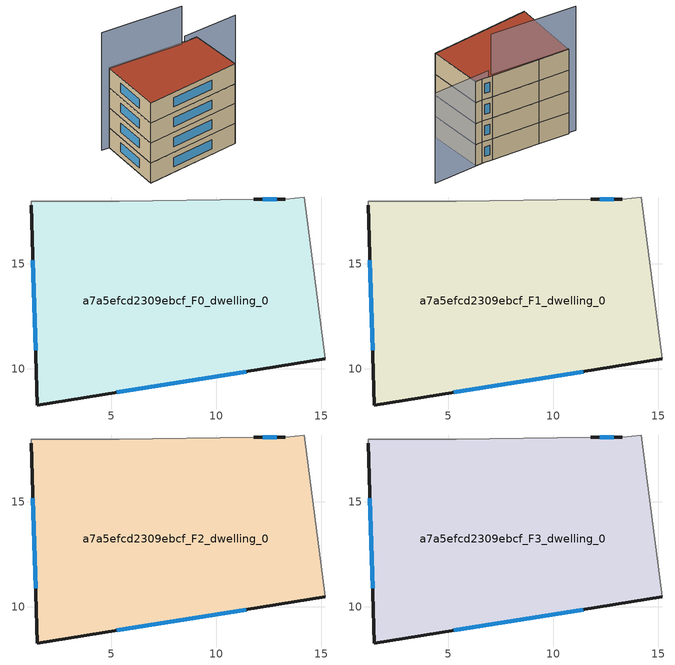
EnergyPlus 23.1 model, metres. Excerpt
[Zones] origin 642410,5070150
a7a5efcd2309ebcf_F0_dwelling_0
 floor ground (EU_floor_Construction): 15.2,10.48 14.2,18.18 13.3,18.08 11.8,18.08 5.39,17.99 1.19,17.99 1.19,17.79 1.49,8.28 z0
 wall outside (EU_wall_Construction): 15.2,10.48 1.49,8.28 1.19,17.79 / 11.8,18.08 13.3,18.08 z0:3
 wall adiabatic (EU_wall_Construction): 13.3,18.08 14.2,18.18 15.2,10.48 / 1.19,17.79 1.19,17.99 5.39,17.99 11.8,18.08 z0:3
 window (EU_Window_Construction): 11.42,9.87 5.26,8.88 / 1.4,10.9 1.27,15.17 / 12.21,18.08 12.88,18.08 z0.83:2.17
a7a5efcd2309ebcf_F1_dwelling_0
 floor to a7a5efcd2309ebcf_F0_dwelling_0 (EU_floor_Construction): 15.2,10.48 14.2,18.18 13.3,18.08 11.8,18.08 5.39,17.99 1.19,17.99 1.19,17.79 1.49,8.28 z3
 wall outside (EU_wall_Construction): 15.2,10.48 1.49,8.28 1.19,17.79 / 11.8,18.08 13.3,18.08 z3:6
 wall adiabatic (EU_wall_Construction): 13.3,18.08 14.2,18.18 15.2,10.48 / 1.19,17.79 1.19,17.99 5.39,17.99 11.8,18.08 z3:6
 window (EU_Window_Construction): 11.42,9.87 5.26,8.88 / 1.4,10.9 1.27,15.17 / 12.21,18.08 12.88,18.08 z3.83:5.17
a7a5efcd2309ebcf_F2_dwelling_0
 floor to a7a5efcd2309ebcf_F1_dwelling_0 (EU_floor_Construction): 15.2,10.48 14.2,18.18 13.3,18.08 11.8,18.08 5.39,17.99 1.19,17.99 1.19,17.79 1.49,8.28 z6
 wall outside (EU_wall_Construction): 15.2,10.48 1.49,8.28 1.19,17.79 / 11.8,18.08 13.3,18.08 z6:9
 wall adiabatic (EU_wall_Construction): 13.3,18.08 14.2,18.18 15.2,10.48 / 1.19,17.79 1.19,17.99 5.39,17.99 11.8,18.08 z6:9
 window (EU_Window_Construction): 11.42,9.87 5.26,8.88 / 1.4,10.9 1.27,15.17 / 12.21,18.08 12.88,18.08 z6.83:8.17
a7a5efcd2309ebcf_F3_dwelling_0
 floor to a7a5efcd2309ebcf_F2_dwelling_0 (EU_floor_Construction): 15.2,10.48 14.2,18.18 13.3,18.08 11.8,18.08 5.39,17.99 1.19,17.99 1.19,17.79 1.49,8.28 z9
 wall outside (EU_wall_Construction): 15.2,10.48 1.49,8.28 1.19,17.79 / 11.8,18.08 13.3,18.08 z9:12
 wall adiabatic (EU_wall_Construction): 13.3,18.08 14.2,18.18 15.2,10.48 / 1.19,17.79 1.19,17.99 5.39,17.99 11.8,18.08 z9:12
 window (EU_Window_Construction): 11.42,9.87 5.26,8.88 / 1.4,10.9 1.27,15.17 / 12.21,18.08 12.88,18.08 z9.83:11.17
 roof outside (EU_roof_Construction): 14.2,18.18 15.2,10.48 1.49,8.28 1.19,17.79 1.19,17.99 5.39,17.99 11.8,18.08 13.3,18.08 z12
shading: 11.8,17.78 0.09,17.79 z0:17.7; 20.24,18.81 12.39,17.99 z0:12.8
[Building]
EU S2 Campaign: North Axis=0; Terrain=City; Solar Distribution=FullExterior
[Site:Location]
Lyon-Bron: Latitude=45.75; Longitude=5; Time Zone=1; Elevation=198
[SizingPeriod:WeatherFileDays]
AnnualSizingPeriod: Begin Month=1; Begin Day of Month=1; End Month=12; End Day of Month=31; Day of Week for Start Day=Monday; Use Weather File Daylight Saving Period=No; Use Weather File Rain and Snow Indicators=No
[MATERIAL]
EU_InternalMass_Material: Roughness=MediumRough; Thickness=0.1; Conductivity=1; Density=1800; Specific Heat=900; Thermal Absorptance=0.9; Solar Absorptance=0.7; Visible Absorptance=0.7
[MATERIAL:NOMASS] Roughness=MediumRough; Thermal Absorptance=0.9; Solar Absorptance=0.7; Visible Absorptance=0.7
Name | Thermal Resistance
EU_wall_NoMass | 0.87146
EU_roof_NoMass | 0.842276
EU_floor_NoMass | 0.496999
[WINDOWMATERIAL:SIMPLEGLAZINGSYSTEM]
EU_Window_SimpleGlazing: UFactor=2.2525; Solar Heat Gain Coefficient=0.76; Visible Transmittance=0.76
[CONSTRUCTION]
EU_wall_Construction: EU_wall_NoMass
EU_roof_Construction: EU_roof_NoMass
EU_floor_Construction: EU_floor_NoMass
EU_InternalMass_Construction: EU_InternalMass_Material
EU_Window_Construction: EU_Window_SimpleGlazing
[ZONE] Type=1; Multiplier=1; Ceiling Height=autocalculate; Floor Area=autocalculate; Part of Total Floor Area=Yes
Name | Volume
a7a5efcd2309ebcf_F0_dwelling_0; a7a5efcd2309ebcf_F1_dwelling_0; a7a5efcd2309ebcf_F2_dwelling_0 | 349.275
a7a5efcd2309ebcf_F3_dwelling_0 | 1397.1
[INTERNALMASS] Construction=EU_InternalMass_Construction; Surface Area=116.425
Name | Zone or ZoneList
a7a5efcd2309ebcf_F0_dwelling_0_EU_InternalMass | a7a5efcd2309ebcf_F0_dwelling_0
a7a5efcd2309ebcf_F1_dwelling_0_EU_InternalMass | a7a5efcd2309ebcf_F1_dwelling_0
a7a5efcd2309ebcf_F2_dwelling_0_EU_InternalMass | a7a5efcd2309ebcf_F2_dwelling_0
a7a5efcd2309ebcf_F3_dwelling_0_EU_InternalMass | a7a5efcd2309ebcf_F3_dwelling_0
[OTHEREQUIPMENT] Fuel Type=Electricity; Design Level Calculation Method=Watts/Area; Power per Zone Floor Area=1; Fraction Latent=0; Fraction Radiant=0; Fraction Lost=0; Carbon Dioxide Generation Rate=0; EndUse Subcategory=EU_Step8_InternalGains
Name | Zone or ZoneList or Space or SpaceList | Schedule
EU_Step8_InternalGain_a7a5efcd2309ebcf_F0_dwelling_0_f000 | a7a5efcd2309ebcf_F0_dwelling_0 | EU_Step8_GainSchedule_a7a5efcd2309ebcf_F0_dwelling_0_f000
EU_Step8_InternalGain_a7a5efcd2309ebcf_F1_dwelling_0_f000 | a7a5efcd2309ebcf_F1_dwelling_0 | EU_Step8_GainSchedule_a7a5efcd2309ebcf_F1_dwelling_0_f000
EU_Step8_InternalGain_a7a5efcd2309ebcf_F2_dwelling_0_f000 | a7a5efcd2309ebcf_F2_dwelling_0 | EU_Step8_GainSchedule_a7a5efcd2309ebcf_F2_dwelling_0_f000
EU_Step8_InternalGain_a7a5efcd2309ebcf_F3_dwelling_0_f000 | a7a5efcd2309ebcf_F3_dwelling_0 | EU_Step8_GainSchedule_a7a5efcd2309ebcf_F3_dwelling_0_f000
[ZONEVENTILATION:DESIGNFLOWRATE] Schedule=EU_AlwaysOn; Design Flow Rate Calculation Method=AirChanges/Hour; Air Changes per Hour=0.425; Ventilation Type=Natural; Fan Pressure Rise=0; Fan Total Efficiency=1; Constant Term Coefficient=1; Temperature Term Coefficient=0; Velocity Term Coefficient=0; Velocity Squared Term Coefficient=0; Minimum Indoor Temperature=-100; Maximum Indoor Temperature=100; Delta Temperature=-100; Minimum Outdoor Temperature=-100; Maximum Outdoor Temperature=100; Maximum Wind Speed=40
Name | Zone or ZoneList or Space or SpaceList
EU_ConstantAir_a7a5efcd2309ebcf_F0_dwelling_0 | a7a5efcd2309ebcf_F0_dwelling_0
EU_ConstantAir_a7a5efcd2309ebcf_F1_dwelling_0 | a7a5efcd2309ebcf_F1_dwelling_0
EU_ConstantAir_a7a5efcd2309ebcf_F2_dwelling_0 | a7a5efcd2309ebcf_F2_dwelling_0
EU_ConstantAir_a7a5efcd2309ebcf_F3_dwelling_0 | a7a5efcd2309ebcf_F3_dwelling_0
[HVACTEMPLATE:THERMOSTAT] Constant Heating Setpoint=20; Constant Cooling Setpoint=50
EU_HeatOnly_a7a5efcd2309ebcf_F0_dwelling_0; EU_HeatOnly_a7a5efcd2309ebcf_F1_dwelling_0; EU_HeatOnly_a7a5efcd2309ebcf_F2_dwelling_0; EU_HeatOnly_a7a5efcd2309ebcf_F3_dwelling_0
[HVACTEMPLATE:ZONE:IDEALLOADSAIRSYSTEM] System Availability Schedule=EU_AlwaysOn; Maximum Heating Supply Air Temperature=50; Minimum Cooling Supply Air Temperature=13; Maximum Heating Supply Air Humidity Ratio=0.0156; Minimum Cooling Supply Air Humidity Ratio=0.0077; Heating Limit=NoLimit; Cooling Limit=NoLimit; Heating Availability Schedule=EU_AlwaysOn; Cooling Availability Schedule=EU_CoolingOff; Dehumidification Control Type=ConstantSensibleHeatRatio; Cooling Sensible Heat Ratio=0.7; Dehumidification Setpoint=60; Humidification Control Type=None; Humidification Setpoint=30; Outdoor Air Method=None; Outdoor Air Flow Rate per Person=0.00944; Outdoor Air Flow Rate per Zone Floor Area=0; Outdoor Air Flow Rate per Zone=0; Demand Controlled Ventilation Type=None; Outdoor Air Economizer Type=NoEconomizer; Heat Recovery Type=None; Sensible Heat Recovery Effectiveness=0.7; Latent Heat Recovery Effectiveness=0.65
Name | Template Thermostat
a7a5efcd2309ebcf_F0_dwelling_0 | EU_HeatOnly_a7a5efcd2309ebcf_F0_dwelling_0
a7a5efcd2309ebcf_F1_dwelling_0 | EU_HeatOnly_a7a5efcd2309ebcf_F1_dwelling_0
a7a5efcd2309ebcf_F2_dwelling_0 | EU_HeatOnly_a7a5efcd2309ebcf_F2_dwelling_0
a7a5efcd2309ebcf_F3_dwelling_0 | EU_HeatOnly_a7a5efcd2309ebcf_F3_dwelling_0
[SIZING:ZONE] Zone Cooling Design Supply Air Temperature Input Method=SupplyAirTemperature; Zone Cooling Design Supply Air Temperature=13; Zone Heating Design Supply Air Temperature Input Method=SupplyAirTemperature; Zone Heating Design Supply Air Temperature=50; Zone Cooling Design Supply Air Humidity Ratio=0.008; Zone Heating Design Supply Air Humidity Ratio=0.008; Cooling Design Air Flow Method=DesignDay; Cooling Design Air Flow Rate=0; Cooling Minimum Air Flow per Zone Floor Area=0.000762; Cooling Minimum Air Flow=0; Cooling Minimum Air Flow Fraction=0.2; Heating Design Air Flow Method=DesignDay; Heating Design Air Flow Rate=0; Heating Maximum Air Flow per Zone Floor Area=0.002032; Heating Maximum Air Flow=0.141576; Heating Maximum Air Flow Fraction=0.3; Account for Dedicated Outdoor Air System=No; Dedicated Outdoor Air System Control Strategy=NeutralSupplyAir; Dedicated Outdoor Air Low Setpoint Temperature for Design=autosize; Dedicated Outdoor Air High Setpoint Temperature for Design=autosize; Zone Load Sizing Method=Sensible Load Only No Latent Load; Zone Latent Cooling Design Supply Air Humidity Ratio Input Method=HumidityRatioDifference; Zone Cooling Design Supply Air Humidity Ratio Difference=0.005; Zone Latent Heating Design Supply Air Humidity Ratio Input Method=HumidityRatioDifference; Zone Humidification Design Supply Air Humidity Ratio Difference=0.005
a7a5efcd2309ebcf_F0_dwelling_0; a7a5efcd2309ebcf_F1_dwelling_0; a7a5efcd2309ebcf_F2_dwelling_0; a7a5efcd2309ebcf_F3_dwelling_0
[SCHEDULE:CONSTANT]
Name | Hourly Value
EU_AlwaysOn | 1
EU_CoolingOff | 0
[SCHEDULE:FILE] Column Number=1; Rows to Skip at Top=0; Number of Hours of Data=8760; Column Separator=Comma; Interpolate to Timestep=No; Minutes per Item=60; Adjust Schedule for Daylight Savings=Yes
Name | File
EU_Step8_GainSchedule_a7a5efcd2309ebcf_F0_dwelling_0_f000 | ../../schedules/a7a5efcd2309ebcf/a7a5efcd2309ebcf_F0_dwelling_0_f000_gain.csv
EU_Step8_GainSchedule_a7a5efcd2309ebcf_F1_dwelling_0_f000 | ../../schedules/a7a5efcd2309ebcf/a7a5efcd2309ebcf_F1_dwelling_0_f000_gain.csv
EU_Step8_GainSchedule_a7a5efcd2309ebcf_F2_dwelling_0_f000 | ../../schedules/a7a5efcd2309ebcf/a7a5efcd2309ebcf_F2_dwelling_0_f000_gain.csv
EU_Step8_GainSchedule_a7a5efcd2309ebcf_F3_dwelling_0_f000 | ../../schedules/a7a5efcd2309ebcf/a7a5efcd2309ebcf_F3_dwelling_0_f000_gain.csv
